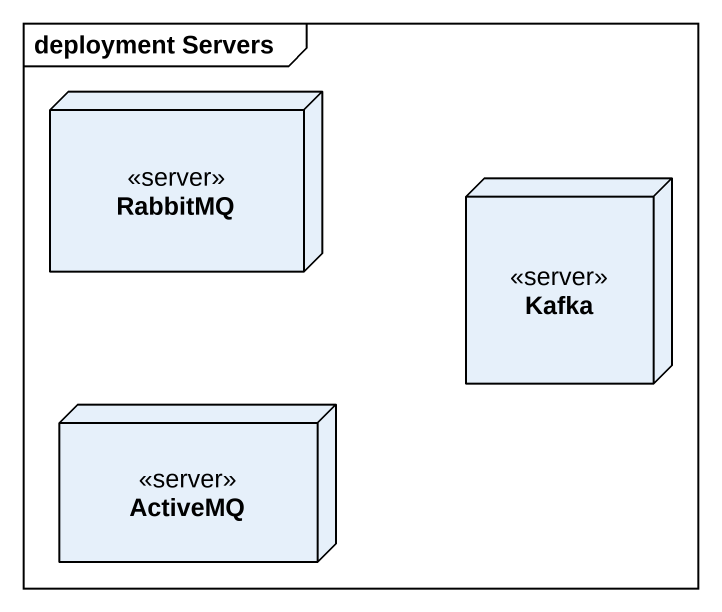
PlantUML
@startuml
mainframe deployment Servers
node RabbitMQ <<server>>
node Kafka <<server>>
node ActiveMQ <<server>>
@enduml
